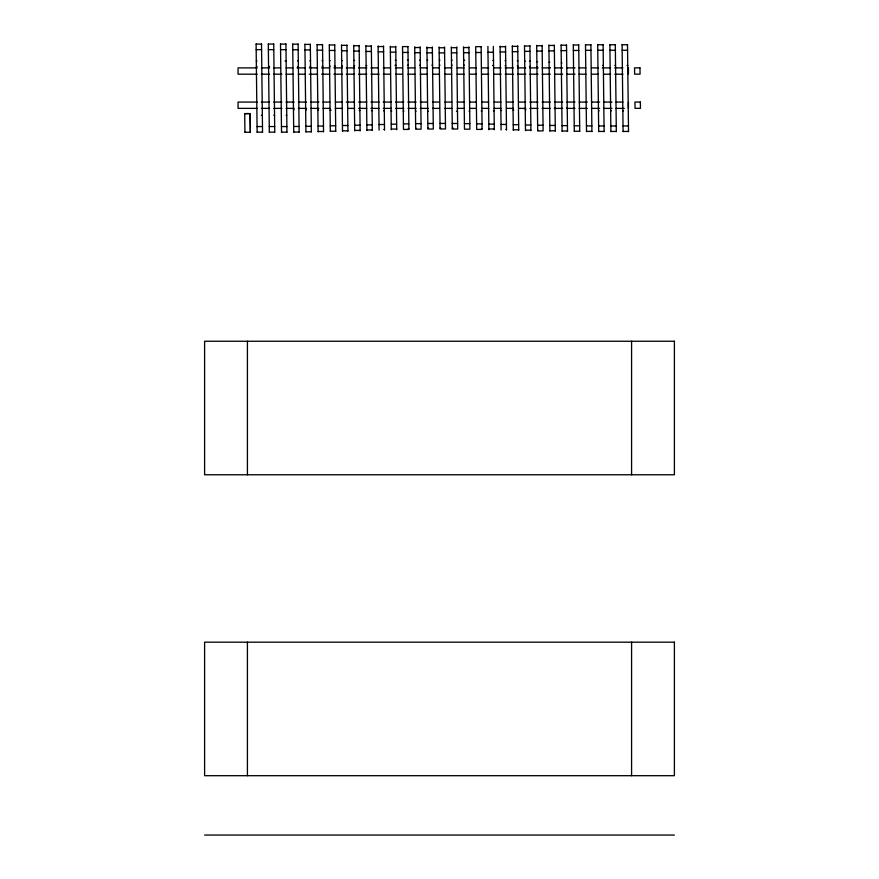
<?xml version="1.0" encoding="UTF-8"?>
<svg xmlns="http://www.w3.org/2000/svg" width="879" height="879" viewBox="0 0 879 879"><rect width="100%" height="100%" fill="white"/><g stroke="black" fill="none" stroke-linecap="round" stroke-linejoin="round"><path stroke-width="1.32" d="M256.108 44.071L261.524 44.071M268.304 44.071L273.721 44.071M280.5 44.071L285.928 44.071M292.707 44.159L298.124 44.159M304.903 44.4L310.331 44.4M317.11 44.675L322.527 44.675M585.491 44.84L590.919 44.84M597.687 44.763L603.115 44.763M609.894 44.763L615.311 44.763M622.09 44.763L627.507 44.763M329.306 44.983L334.734 44.983M573.295 45.005L578.712 45.005M561.099 45.203L566.515 45.203M341.513 45.345L346.93 45.345M548.903 45.444L554.319 45.444M353.721 45.73L359.137 45.73M536.706 45.719L542.123 45.719M365.917 46.137L371.345 46.137M524.51 46.027L529.927 46.027M512.314 46.367L517.731 46.367M378.124 46.554L383.552 46.554M500.118 46.719L505.546 46.719M390.331 46.939L395.748 46.939M414.734 47.543L420.151 47.543M463.53 47.576L468.957 47.576M426.93 47.708L432.358 47.708M439.137 47.763L444.554 47.763M451.334 47.719L456.75 47.719M256.174 49.653L261.59 49.653M268.37 49.653L273.787 49.653M280.566 49.653L285.994 49.653M292.762 49.729L298.19 49.729M304.969 49.938L310.386 49.938M317.176 50.18L322.593 50.18M585.557 50.312L590.974 50.312M597.753 50.246L603.181 50.246M609.949 50.246L615.377 50.246M622.156 50.246L627.573 50.246M329.372 50.455L334.8 50.455M573.361 50.455L578.778 50.455M341.579 50.773L346.996 50.773M561.165 50.63L566.581 50.63M548.968 50.85L554.385 50.85M353.776 51.114L359.203 51.114M536.772 51.092L542.189 51.092M365.983 51.465L371.399 51.465M524.576 51.367L529.993 51.367M512.38 51.663L517.797 51.663M378.19 51.828L383.607 51.828M500.184 51.96L505.601 51.96M390.386 52.158L395.814 52.158M487.988 52.257L493.405 52.257M402.593 52.454L408.01 52.454M475.792 52.509L481.209 52.509M414.789 52.685L420.217 52.685M463.596 52.718L469.012 52.718M426.996 52.828L432.413 52.828M439.192 52.883L444.62 52.883M451.388 52.839L456.816 52.839M395.231 60.277L395.902 60.277M407.427 60.244L408.109 60.244M419.624 60.233L420.305 60.233M427.084 60.222L427.754 60.222M439.28 60.222L439.961 60.222M451.476 60.222L452.158 60.222M463.672 60.255L464.694 60.255M353.885 60.442L354.567 60.442M492.822 60.431L493.504 60.431M329.493 60.607L330.163 60.607M341.689 60.519L342.37 60.519M505.029 60.607L505.7 60.607M309.837 60.783L310.518 60.783M322.033 60.695L322.714 60.695M256.294 60.926L256.976 60.926M285.104 60.926L286.114 60.926M297.64 60.871L298.322 60.871M517.226 60.871L517.907 60.871M524.686 61.222L525.367 61.222M529.433 61.222L530.103 61.222M536.893 61.684L537.563 61.684M549.1 62.266L549.771 62.266M561.307 62.969L561.978 62.969M407.482 65.255L408.164 65.255M419.679 65.189L420.36 65.189M431.886 65.134L432.556 65.134M439.335 65.123L440.016 65.123M451.531 65.134L452.213 65.134M463.738 65.189L464.409 65.189M394.946 65.354L395.968 65.354M602.675 65.398L603.346 65.398M614.871 65.398L615.553 65.398M627.068 65.398L627.749 65.398M366.147 65.617L366.829 65.617M492.548 65.475L493.558 65.475M353.951 65.771L354.622 65.771M505.084 65.716L505.766 65.716M341.755 65.925L342.425 65.925M329.559 66.079L330.229 66.079M334.295 66.079L334.976 66.079M517.291 66.057L517.962 66.057M322.099 66.233L322.78 66.233M256.36 66.507L257.042 66.507M268.567 66.507L269.578 66.507M297.706 66.507L298.388 66.507M309.902 66.375L310.584 66.375M529.488 66.485L530.169 66.485M536.948 67.013L537.629 67.013M549.155 67.65L549.836 67.65M257.239 67.892L238.066 67.892L238.066 74.188L257.239 74.199M261.349 67.892L269.567 67.892M273.677 67.892L280.522 67.892M286.005 67.892L292.85 67.892M296.959 67.892L305.178 67.892M309.287 67.892L317.506 67.892M321.615 67.892L329.834 67.892M333.943 67.892L342.162 67.892M346.271 67.892L354.49 67.892M358.599 67.892L366.818 67.892M370.927 67.892L377.772 67.892M383.244 67.892L390.1 67.892M395.572 67.892L402.428 67.892M407.9 67.892L414.756 67.892M420.228 67.892L427.073 67.892M432.556 67.892L439.401 67.892M444.884 67.892L451.729 67.892M457.212 67.892L464.057 67.892M469.54 67.892L476.385 67.892M481.868 67.892L488.713 67.892M494.196 67.892L501.041 67.892M505.15 67.892L513.369 67.892M517.478 67.892L525.697 67.892M529.806 67.892L538.014 67.892M542.123 67.892L550.342 67.892M554.451 67.892L562.67 67.892M566.779 67.892L574.998 67.892M579.107 67.892L585.952 67.892M591.435 67.892L598.28 67.892M602.39 67.892L610.608 67.892M614.718 67.892L622.936 67.892M261.349 74.199L269.567 74.199M273.677 74.199L281.895 74.199M286.005 74.199L292.85 74.199M298.333 74.199L305.178 74.199M309.287 74.199L317.506 74.199M321.615 74.199L329.834 74.199M333.943 74.199L342.162 74.199M346.271 74.199L354.49 74.199M358.599 74.199L366.818 74.199M370.927 74.199L379.146 74.199M383.244 74.199L390.1 74.199M395.572 74.199L402.428 74.199M407.9 74.199L414.756 74.199M420.228 74.199L427.073 74.199M432.556 74.199L439.401 74.199M444.884 74.199L451.729 74.199M457.212 74.199L464.057 74.199M469.54 74.199L476.385 74.199M481.868 74.199L488.713 74.199M494.196 74.199L501.041 74.199M505.15 74.199L513.369 74.199M517.478 74.199L525.697 74.199M529.806 74.199L538.014 74.199M542.123 74.199L550.342 74.199M554.451 74.199L562.67 74.199M566.779 74.199L574.998 74.199M579.107 74.199L585.952 74.199M591.435 74.199L598.28 74.199M603.763 74.199L610.608 74.199M614.718 74.199L622.936 74.199M257.239 102.074L238.066 102.074L238.066 108.37L257.239 108.381M261.349 102.074L269.567 102.074M273.677 102.074L281.895 102.074M286.005 102.074L294.223 102.074M298.333 102.074L306.551 102.074M310.661 102.074L318.879 102.074M322.989 102.074L329.834 102.074M335.317 102.074L342.162 102.074M346.271 102.074L354.49 102.074M358.599 102.074L366.818 102.074M370.927 102.074L379.146 102.074M383.244 102.074L391.463 102.074M395.572 102.074L403.791 102.074M407.9 102.074L416.119 102.074M420.228 102.074L427.073 102.074M432.556 102.074L439.401 102.074M444.884 102.074L451.729 102.074M457.212 102.074L464.057 102.074M469.54 102.074L476.385 102.074M481.868 102.074L488.713 102.074M494.196 102.074L501.041 102.074M506.513 102.074L513.369 102.074M518.841 102.074L525.697 102.074M529.806 102.074L538.014 102.074M542.123 102.074L550.342 102.074M554.451 102.074L562.67 102.074M566.779 102.074L574.998 102.074M579.107 102.074L587.326 102.074M591.435 102.074L599.654 102.074M603.763 102.074L611.982 102.074M616.091 102.074L622.936 102.074M566.57 107.71L567.241 107.71M261.349 108.381L269.567 108.381M273.677 108.381L281.895 108.381M286.005 108.381L294.223 108.381M298.333 108.381L306.551 108.381M310.661 108.381L318.879 108.381M322.989 108.381L329.834 108.381M335.317 108.381L342.162 108.381M347.634 108.381L354.49 108.381M358.599 108.381L366.818 108.381M370.927 108.381L379.146 108.381M383.244 108.381L391.463 108.381M395.572 108.381L403.791 108.381M407.9 108.381L416.119 108.381M420.228 108.381L428.447 108.381M432.556 108.381L439.401 108.381M444.884 108.381L451.729 108.381M457.212 108.381L464.057 108.381M469.54 108.381L476.385 108.381M481.868 108.381L488.713 108.381M494.196 108.381L501.041 108.381M506.513 108.381L513.369 108.381M518.841 108.381L525.697 108.381M529.806 108.381L538.014 108.381M542.123 108.381L550.342 108.381M554.451 108.381L562.67 108.381M566.779 108.381L574.998 108.381M579.107 108.381L587.326 108.381M591.435 108.381L599.654 108.381M603.763 108.381L611.982 108.381M616.091 108.381L624.31 108.381M554.374 108.491L555.056 108.491M525.246 109.688L525.928 109.688M293.465 109.809L294.146 109.809M305.661 109.93L306.342 109.93M317.868 110.062L318.539 110.062M330.064 110.205L331.086 110.205M513.05 110.139L513.732 110.139M359.214 110.501L359.885 110.501M371.41 110.655L372.092 110.655M500.854 110.501L501.535 110.501M383.618 110.809L384.288 110.809M493.405 110.776L494.086 110.776M598.456 110.809L599.137 110.809M610.652 110.809L611.334 110.809M622.848 110.809L623.53 110.809M391.067 110.93L391.748 110.93M481.209 110.974L481.89 110.974M403.274 111.04L403.944 111.04M415.47 111.117L416.152 111.117M427.666 111.172L428.348 111.172M456.476 111.161L457.487 111.161M469.012 111.095L469.694 111.095M246.065 113.6L248.779 113.6M261.338 115.292L262.349 115.292M273.874 115.292L274.556 115.292M286.071 115.292L286.752 115.292M440.016 123.445L445.433 123.445M415.613 123.642L421.041 123.642M427.809 123.499L433.237 123.499M452.213 123.499L457.629 123.499M464.409 123.642L469.836 123.642M403.417 123.884L408.845 123.884M476.616 123.862L482.033 123.862M391.221 124.181L396.649 124.181M488.812 124.137L494.24 124.137M379.025 124.521L384.453 124.521M501.019 124.433L506.447 124.433M513.226 124.73L518.643 124.73M366.829 124.862L372.256 124.862M525.422 125.005L530.85 125.005M354.633 125.203L360.06 125.203M537.629 125.247L543.046 125.247M549.825 125.455L555.253 125.455M342.447 125.51L347.864 125.51M562.033 125.631L567.449 125.631M330.251 125.796L335.668 125.796M574.229 125.785L579.657 125.785M318.055 126.049L323.472 126.049M586.436 125.917L591.853 125.917M598.632 125.961L604.049 125.961M610.828 125.961L616.256 125.961M623.024 125.961L628.452 125.961M305.848 126.268L311.276 126.268M257.064 126.554L262.48 126.554M269.26 126.554L274.677 126.554M281.456 126.554L286.884 126.554M293.652 126.466L299.08 126.466M440.06 128.059L440.742 128.059M427.864 128.125L428.545 128.125M452.267 128.125L453.278 128.125M415.668 128.323L416.349 128.323M408.219 128.642L408.9 128.642M481.417 128.62L482.088 128.62M391.276 129.048L396.704 129.048M488.878 128.993L494.295 128.993M383.826 129.499L384.508 129.499M505.821 129.4L506.502 129.4M513.281 129.795L518.698 129.795M366.895 129.96L372.311 129.96M525.488 130.169L530.905 130.169M354.698 130.411L360.115 130.411M537.684 130.499L538.366 130.499M549.891 130.784L555.308 130.784M342.502 130.828L347.93 130.828M562.088 131.026L567.515 131.026M330.306 131.191L335.734 131.191M574.295 131.224L579.711 131.224M318.11 131.52L323.538 131.52M586.491 131.378L591.919 131.378M598.698 131.443L604.115 131.443M610.894 131.443L616.311 131.443M623.09 131.443L628.518 131.443M305.914 131.795L311.342 131.795M293.718 132.037L299.146 132.037M244.922 132.257L250.35 132.257L250.13 113.6L244.714 113.6L244.922 132.103M257.129 132.136L262.546 132.136M269.326 132.136L274.742 132.136M281.522 132.136L286.95 132.136M204.609 835.05L674.391 835.05M250.35 132.235L250.141 114.413M627.507 44.543L628.518 131.663M622.09 44.543L623.09 131.663M615.311 44.543L616.322 131.663M609.883 44.543L610.894 131.663M603.104 44.543L604.115 131.663M597.687 44.543L598.698 131.663M590.908 44.609L591.919 131.608M585.491 44.609L586.502 131.608M578.712 44.741L579.722 131.476M573.295 44.741L574.295 131.476M566.515 44.928L567.515 131.301M561.099 44.928L562.099 131.301M554.319 45.104L555.319 131.125M548.892 45.104L549.891 131.125M542.123 45.334L543.112 130.894L537.695 130.894L536.695 45.334M529.927 45.587L530.916 130.63M524.499 45.587L525.488 130.63M517.731 45.862L518.709 130.334M512.303 45.862L513.292 130.334M505.535 46.147L506.502 130.026M500.107 46.147L501.085 130.026M493.339 46.411L494.306 129.696M487.911 46.411L488.878 129.696M468.946 46.851L469.902 129.18L464.475 129.18L463.519 46.851M456.75 46.972L457.695 129.026L452.278 129.026L451.323 46.972M444.543 47.005L445.499 128.971L440.071 128.971L439.126 47.005M432.347 46.961L433.303 129.026L427.875 129.026L426.93 46.961M420.151 46.818L421.107 129.18L415.679 129.18L414.723 46.818M395.748 46.323L396.715 129.74M390.32 46.323L391.287 129.74M383.541 46.016L384.519 130.103M378.124 46.016L379.091 130.103M371.334 45.675L372.322 130.466M365.917 45.675L366.895 130.466M359.137 45.334L360.126 130.828M353.71 45.334L354.698 130.828M346.93 45.016L347.93 131.158M341.513 45.016L342.502 131.158M334.734 44.73L335.734 131.465M329.306 44.73L330.317 131.465M322.527 44.466L323.538 131.729M317.099 44.466L318.11 131.729M310.32 44.247L311.342 131.949M304.903 44.247L305.914 131.949M298.124 44.038L299.146 132.158M292.696 44.038L293.718 132.158M285.928 43.95L286.95 132.257M280.5 43.95L281.522 132.257M273.721 43.95L274.742 132.257M268.304 43.95L269.326 132.257M261.524 43.95L262.546 132.257M256.108 43.95L257.129 132.257M250.141 114.303L250.13 113.655M244.714 114.281L244.714 113.655M631.583 341.25L631.583 474.77M631.583 642.175L631.583 775.696M628.419 67.903L628.419 74.188M628.419 102.096L628.419 108.37M247.417 341.25L247.417 474.77M247.417 642.175L247.417 775.696M407.944 46.598L402.527 46.598L403.483 129.433L408.911 129.433L407.944 46.598M481.143 46.653L475.715 46.653L476.682 129.411L482.099 129.422L481.143 46.653M639.978 67.859L634.55 67.859L634.627 74.133L640.055 74.166L639.978 67.892M640.373 102.041L634.946 102.041L635.023 108.315L640.45 108.348L640.373 102.085M674.391 341.25L204.609 341.25L204.609 474.77L674.391 474.77L674.391 341.25M674.391 642.175L204.609 642.175L204.609 775.696L674.391 775.696L674.391 642.175"/></g></svg>
